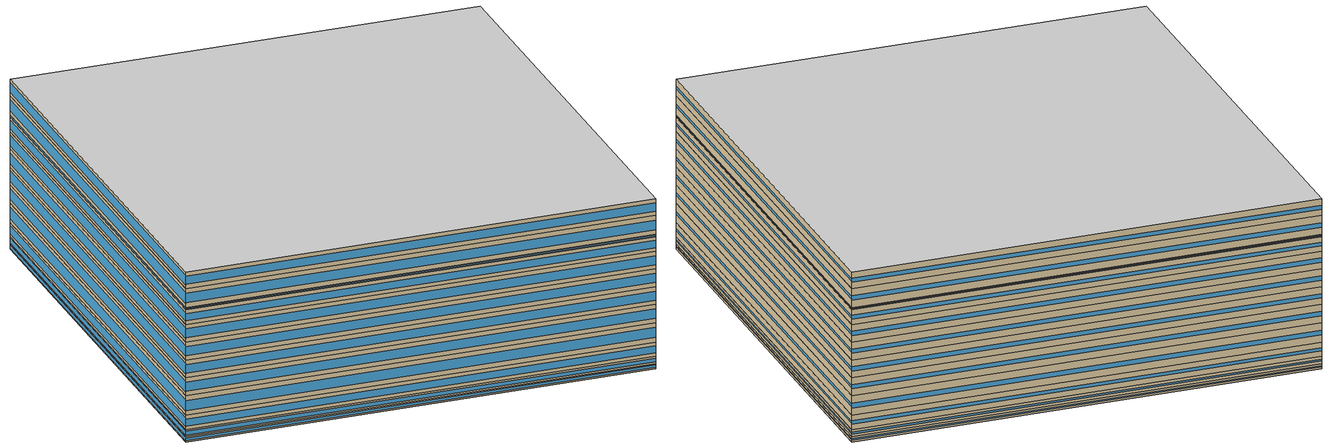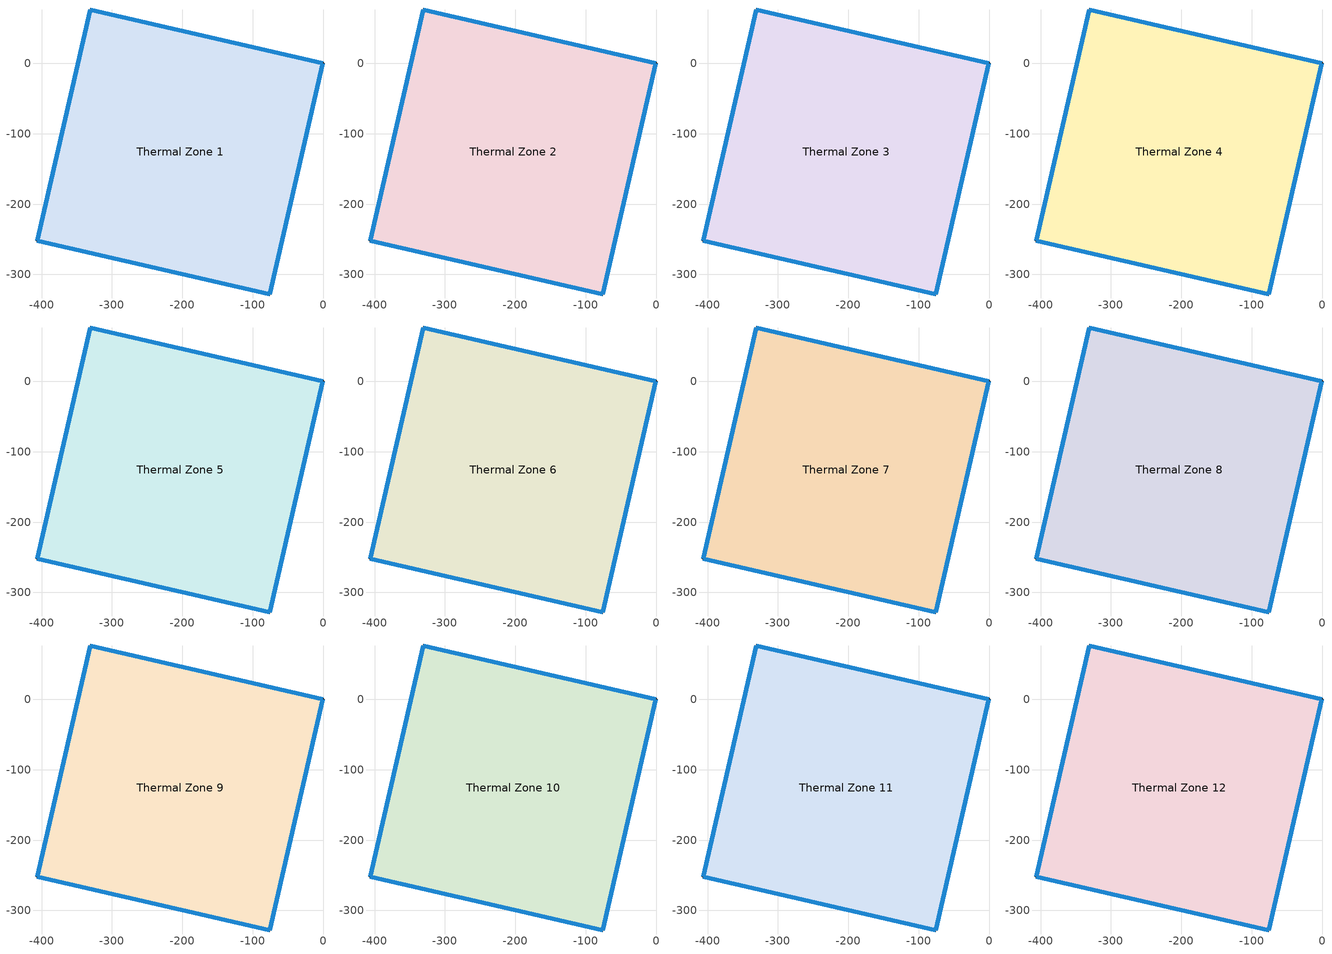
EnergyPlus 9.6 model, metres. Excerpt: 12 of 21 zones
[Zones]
Thermal Zone 1
 floor ground (ExtSlabCarpet): 0,0 -75.76,-328.14 -406.6,-251.76 -330.85,76.38 z0
 wall outside (Ext Wall): -406.6,-251.76 -75.76,-328.14 0,0 -330.85,76.38 -406.6,-251.76 z0:3.76
 window (Ext Window): -406.59,-251.76 -75.77,-328.14 z0.94:2.82; -0.01,0 -330.84,76.38 z1.43:2.33; -75.75,-328.13 0,-0.01 z1.64:2.12; -330.85,76.37 -406.6,-251.75 z0.79:2.97
Thermal Zone 2
 floor to Thermal Zone 1 (Interior Floor): 0,0 -75.76,-328.14 -406.6,-251.76 -330.85,76.38 z3.76
 wall outside (Ext Wall): -406.6,-251.76 -75.76,-328.14 0,0 -330.85,76.38 -406.6,-251.76 z3.76:9.16
 window (Ext Window): -406.59,-251.76 -75.77,-328.14 z5.11:7.81; -0.01,0 -330.84,76.38 z5.81:7.11; -75.75,-328.13 0,-0.01 z6.11:6.81; -330.85,76.37 -406.6,-251.75 z4.89:8.03
Thermal Zone 3
 floor to Thermal Zone 2 (Interior Floor): 0,0 -75.76,-328.14 -406.6,-251.76 -330.85,76.38 z9.16
 wall outside (Ext Wall): -406.6,-251.76 -75.76,-328.14 0,0 -330.85,76.38 -406.6,-251.76 z9.16:19.71
 window (Ext Window): -406.59,-251.76 -75.77,-328.14 z11.8:17.07; -0.01,0 -330.84,76.38 z13.17:15.7; -75.75,-328.13 0,-0.01 z13.75:15.12; -330.85,76.37 -406.6,-251.75 z11.38:17.49
Thermal Zone 4
 floor to Thermal Zone 3 (Interior Floor): 0,0 -75.76,-328.14 -406.6,-251.76 -330.85,76.38 z19.71
 wall outside (Ext Wall): -406.6,-251.76 -75.76,-328.14 0,0 -330.85,76.38 -406.6,-251.76 z19.71:34.23
 window (Ext Window): -406.59,-251.76 -75.77,-328.14 z23.34:30.6; -0.01,0 -330.84,76.38 z25.23:28.71; -75.75,-328.13 0,-0.01 z26.03:27.91; -330.85,76.37 -406.6,-251.75 z22.76:31.18
Thermal Zone 5
 floor to Thermal Zone 4 (Interior Floor): 0,0 -75.76,-328.14 -406.6,-251.76 -330.85,76.38 z34.23
 wall outside (Ext Wall): -406.6,-251.76 -75.76,-328.14 0,0 -330.85,76.38 -406.6,-251.76 z34.23:47.76
 window (Ext Window): -406.59,-251.76 -75.77,-328.14 z37.61:44.38; -0.01,0 -330.84,76.38 z39.37:42.62; -75.75,-328.13 0,-0.01 z40.12:41.87; -330.85,76.37 -406.6,-251.75 z37.07:44.92
Thermal Zone 6
 floor to Thermal Zone 5 (Interior Floor): 0,0 -75.76,-328.14 -406.6,-251.76 -330.85,76.38 z47.76
 wall outside (Ext Wall): -406.6,-251.76 -75.76,-328.14 0,0 -330.85,76.38 -406.6,-251.76 z47.76:60.77
 window (Ext Window): -406.59,-251.76 -75.77,-328.14 z51.01:57.52; -0.01,0 -330.84,76.38 z52.7:55.83; -75.75,-328.13 0,-0.01 z53.42:55.11; -330.85,76.37 -406.6,-251.75 z50.49:58.04
Thermal Zone 7
 floor to Thermal Zone 6 (Interior Floor): 0,0 -75.76,-328.14 -406.6,-251.76 -330.85,76.38 z60.77
 wall outside (Ext Wall): -406.6,-251.76 -75.76,-328.14 0,0 -330.85,76.38 -406.6,-251.76 z60.77:74.05
 window (Ext Window): -406.59,-251.76 -75.77,-328.14 z64.09:70.73; -0.01,0 -330.84,76.38 z65.82:69; -75.75,-328.13 0,-0.01 z66.55:68.27; -330.85,76.37 -406.6,-251.75 z63.56:71.26
Thermal Zone 8
 floor to Thermal Zone 7 (Interior Floor): 0,0 -75.76,-328.14 -406.6,-251.76 -330.85,76.38 z74.05
 wall outside (Ext Wall): -406.6,-251.76 -75.76,-328.14 0,0 -330.85,76.38 -406.6,-251.76 z74.05:87.21
 window (Ext Window): -406.59,-251.76 -75.77,-328.14 z77.34:83.92; -0.01,0 -330.84,76.38 z79.05:82.21; -75.75,-328.13 0,-0.01 z79.77:81.49; -330.85,76.37 -406.6,-251.75 z76.81:84.45
Thermal Zone 9
 floor to Thermal Zone 8 (Interior Floor): 0,0 -75.76,-328.14 -406.6,-251.76 -330.85,76.38 z87.21
 wall outside (Ext Wall): -406.6,-251.76 -75.76,-328.14 0,0 -330.85,76.38 -406.6,-251.76 z87.21:98.06
 window (Ext Window): -406.59,-251.76 -75.77,-328.14 z89.92:95.35; -0.01,0 -330.84,76.38 z91.33:93.94; -75.75,-328.13 0,-0.01 z91.93:93.34; -330.85,76.37 -406.6,-251.75 z89.49:95.78
Thermal Zone 10
 floor to Thermal Zone 9 (Interior Floor): 0,0 -75.76,-328.14 -406.6,-251.76 -330.85,76.38 z98.06
 wall outside (Ext Wall): -406.6,-251.76 -75.76,-328.14 0,0 -330.85,76.38 -406.6,-251.76 z98.06:99.76
 window (Ext Window): -406.59,-251.76 -75.77,-328.14 z98.48:99.33; -0.01,0 -330.84,76.38 z98.71:99.11; -75.75,-328.13 0,-0.01 z98.8:99.02; -330.85,76.37 -406.6,-251.75 z98.42:99.4
Thermal Zone 11
 floor to Thermal Zone 10 (Interior Floor): 0,0 -75.76,-328.14 -406.6,-251.76 -330.85,76.38 z99.76
 wall outside (Ext Wall): -406.6,-251.76 -75.76,-328.14 0,0 -330.85,76.38 -406.6,-251.76 z99.76:113.94
 window (Ext Window): -406.59,-251.76 -75.77,-328.14 z103.3:110.39; -0.01,0 -330.84,76.38 z105.15:108.55; -75.75,-328.13 0,-0.01 z105.93:107.77; -330.85,76.37 -406.6,-251.75 z102.74:110.96
Thermal Zone 12
 floor to Thermal Zone 11 (Interior Floor): 0,0 -75.76,-328.14 -406.6,-251.76 -330.85,76.38 z113.94
 wall outside (Ext Wall): -406.6,-251.76 -75.76,-328.14 0,0 -330.85,76.38 -406.6,-251.76 z113.94:126.13
 window (Ext Window): -406.59,-251.76 -75.77,-328.14 z116.99:123.08; -0.01,0 -330.84,76.38 z118.57:121.5; -75.75,-328.13 0,-0.01 z119.24:120.83; -330.85,76.37 -406.6,-251.75 z116.5:123.57
 ceiling to Thermal Zone 13 (Interior Ceiling): -330.85,76.38 -406.6,-251.76 -75.76,-328.14 0,0 z126.13
[Building]
Building 1: North Axis {deg}=-0
[Site:Location]
Washington Dc Dulles IntL Ar: Latitude {deg}=38.98; Longitude {deg}=-77.47; Time Zone {hr}=-5; Elevation {m}=82
[SizingPeriod:DesignDay] Day of Month=21; Dry-Bulb Temperature Range Modifier Type=DefaultMultipliers; Barometric Pressure {Pa}=86790; Rain Indicator=No; Snow Indicator=No; Daylight Saving Time Indicator=No; Begin Environment Reset Mode=FullResetAtBeginEnvironment
Name | Month | Day Type | Maximum Dry-Bulb Temperature {C} | Daily Dry-Bulb Temperature Range {deltaC} | Humidity Condition Type | Wetbulb or DewPoint at Maximum Dry-Bulb {C} | Wind Speed {m/s} | Wind Direction {deg} | Solar Model Indicator | ASHRAE Clear Sky Optical Depth for Beam Irradiance (taub) | ASHRAE Clear Sky Optical Depth for Diffuse Irradiance (taud) | Enthalpy at Maximum Dry-Bulb {J/kg} | Sky Clearness
SALT-LAKE-CITY-IAP Ann Clg .4% Condns DB=>MWB | 7 | SummerDesignDay | 36.5 | 14.4 | Wetbulb | 17.1 | 5 | 340 | ASHRAETau | 0.339 | 2.366
SALT-LAKE-CITY-IAP Ann Clg .4% Condns DP=>MDB | 7 | SummerDesignDay | 22.5 | 14.4 | Dewpoint | 15.6 | 5 | 340 | ASHRAETau | 0.339 | 2.366
SALT-LAKE-CITY-IAP Ann Clg .4% Condns Enth=>MDB | 7 | SummerDesignDay | 30.8 | 14.4 | Enthalpy |  | 5 | 340 | ASHRAETau | 0.339 | 2.366 | 59300
SALT-LAKE-CITY-IAP Ann Clg .4% Condns WB=>MDB | 7 | SummerDesignDay | 31.2 | 14.4 | Wetbulb | 19 | 5 | 340 | ASHRAETau | 0.339 | 2.366
SALT-LAKE-CITY-IAP Ann Htg 99.6% Condns DB | 1 | WinterDesignDay | -12.4 | 0 | Wetbulb | -12.4 | 2.6 | 140 | ASHRAEClearSky |  |  |  | 0
SALT-LAKE-CITY-IAP Ann Htg Wind 99.6% Condns WS=>MCDB | 1 | WinterDesignDay | 6.8 | 0 | Wetbulb | 6.8 | 12.4 | 140 | ASHRAEClearSky |  |  |  | 0
SALT-LAKE-CITY-IAP Ann Hum_n 99.6% Condns DP=>MCDB | 1 | WinterDesignDay | -10.7 | 0 | Dewpoint | -16.2 | 2.6 | 140 | ASHRAEClearSky |  |  |  | 0
[Material] Thermal Absorptance=0.9
Name | Roughness | Thickness m | Conductivity W/m-K | Density kg/m3 | Specific Heat J/kg-K | Solar Absorptance | Visible Absorptance
wall concrete | MediumRough | 0.398 | 0.5 | 2243 | 837 | 0.65 | 0.65
Wall Insulation [37] | MediumRough | 0.0681 | 0.0432 | 91 | 837 | 0.5 | 0.5
F16 Acoustic tile | MediumSmooth | 0.0191 | 0.06 | 368 | 590 | 0.3 | 0.3
M11 100mm lightweight concrete | MediumRough | 0.1016 | 0.53 | 1280 | 840 | 0.5 | 0.5
MAT-CC05 4 HW CONCRETE | Rough | 0.1016 | 1.311 | 2240 | 836.8 | 0.85 | 0.85
[Material:AirGap]
F05 Ceiling air space resistance: Thermal Resistance m2-K/W=0.18
[Material:NoMass]
CP02 CARPET PAD: Roughness=Smooth; Thermal Resistance m2-K/W=0.1; Thermal Absorptance=0.9; Solar Absorptance=0.8; Visible Absorptance=0.8
[WindowMaterial:SimpleGlazingSystem]
Window Material Simple Glazing System: U-Factor W/m2-K=1.51; Solar Heat Gain Coefficient=0.25
[Construction]
Ext Wall: wall concrete, Wall Insulation [37]
Ext Window: Window Material Simple Glazing System
ExtSlabCarpet: MAT-CC05 4 HW CONCRETE, CP02 CARPET PAD
Interior Ceiling: M11 100mm lightweight concrete, F05 Ceiling air space resistance, F16 Acoustic tile
Interior Floor: F16 Acoustic tile, F05 Ceiling air space resistance, M11 100mm lightweight concrete
[Zone]
Thermal Zone 1: 193, 0, 0, 0, , 1, , , , , , Yes
Thermal Zone 2: 193, 0, 0, 3.76, , 1, , , , , , Yes
Thermal Zone 3: 193, 0, 0, 9.16, , 1, , , , , , Yes
Thermal Zone 4: 193, 0, 0, 19.71, , 1, , , , , , Yes
Thermal Zone 5: 193, 0, 0, 34.23, , 1, , , , , , Yes
Thermal Zone 6: 193, 0, 0, 47.76, , 1, , , , , , Yes
Thermal Zone 7: 193, 0, 0, 60.77, , 1, , , , , , Yes
Thermal Zone 8: 193, 0, 0, 74.05, , 1, , , , , , Yes
Thermal Zone 9: 193, 0, 0, 87.21, , 1, , , , , , Yes
Thermal Zone 10: 193, 0, 0, 98.06, , 1, , , , , , Yes
Thermal Zone 11: 193, 0, 0, 99.76, , 1, , , , , , Yes
Thermal Zone 12: 193, 0, 0, 113.94, , 1, , , , , , Yes
[ZoneTerminalUnitList]
VRF System Terminal List: VRF Zone Terminal 1, VRF Zone Terminal 2, VRF Zone Terminal 3, VRF Zone Terminal 4, VRF Zone Terminal 5, VRF Zone Terminal 6, VRF Zone Terminal 7, VRF Zone Terminal 8, VRF Zone Terminal 9, VRF Zone Terminal 10, VRF Zone Terminal 11, VRF Zone Terminal 12, VRF Zone Terminal 13, VRF Zone Terminal 14, VRF Zone Terminal 15, VRF Zone Terminal 16, VRF Zone Terminal 17, VRF Zone Terminal 18, VRF Zone Terminal 19, VRF Zone Terminal 20
[ZoneControl:Thermostat] Temperature Difference Between Cutout And Setpoint deltaC=0
Name | Zone or ZoneList | Control Type Schedule | Control 1
Thermal Zone 1 Thermostat | Thermal Zone 1 | Thermal Zone 1 Thermostat Schedule | Thermostat Setpoint Dual Setpoint 1
Thermal Zone 2 Thermostat | Thermal Zone 2 | Thermal Zone 2 Thermostat Schedule | Thermostat Setpoint Dual Setpoint 2
Thermal Zone 3 Thermostat | Thermal Zone 3 | Thermal Zone 3 Thermostat Schedule | Thermostat Setpoint Dual Setpoint 3
Thermal Zone 4 Thermostat | Thermal Zone 4 | Thermal Zone 4 Thermostat Schedule | Thermostat Setpoint Dual Setpoint 4
Thermal Zone 5 Thermostat | Thermal Zone 5 | Thermal Zone 5 Thermostat Schedule | Thermostat Setpoint Dual Setpoint 5
Thermal Zone 6 Thermostat | Thermal Zone 6 | Thermal Zone 6 Thermostat Schedule | Thermostat Setpoint Dual Setpoint 6
Thermal Zone 7 Thermostat | Thermal Zone 7 | Thermal Zone 7 Thermostat Schedule | Thermostat Setpoint Dual Setpoint 7
Thermal Zone 8 Thermostat | Thermal Zone 8 | Thermal Zone 8 Thermostat Schedule | Thermostat Setpoint Dual Setpoint 8
Thermal Zone 9 Thermostat | Thermal Zone 9 | Thermal Zone 9 Thermostat Schedule | Thermostat Setpoint Dual Setpoint 9
Thermal Zone 10 Thermostat | Thermal Zone 10 | Thermal Zone 10 Thermostat Schedule | Thermostat Setpoint Dual Setpoint 10
Thermal Zone 11 Thermostat | Thermal Zone 11 | Thermal Zone 11 Thermostat Schedule | Thermostat Setpoint Dual Setpoint 11
Thermal Zone 12 Thermostat | Thermal Zone 12 | Thermal Zone 12 Thermostat Schedule | Thermostat Setpoint Dual Setpoint 12
[ThermostatSetpoint:DualSetpoint]
Name | Heating Setpoint Temperature Schedule | Cooling Setpoint Temperature Schedule
Thermostat Setpoint Dual Setpoint 1 | HtgSetp 1 | ClgSetp 1
Thermostat Setpoint Dual Setpoint 2 | HtgSetp 2 | ClgSetp 2
Thermostat Setpoint Dual Setpoint 3 | HtgSetp 3 | ClgSetp 3
Thermostat Setpoint Dual Setpoint 4 | HtgSetp 4 | ClgSetp 4
Thermostat Setpoint Dual Setpoint 5 | HtgSetp 5 | ClgSetp 5
Thermostat Setpoint Dual Setpoint 6 | HtgSetp 6 | ClgSetp 6
Thermostat Setpoint Dual Setpoint 7 | HtgSetp 7 | ClgSetp 7
Thermostat Setpoint Dual Setpoint 8 | HtgSetp 8 | ClgSetp 8
Thermostat Setpoint Dual Setpoint 9 | HtgSetp 9 | ClgSetp 9
Thermostat Setpoint Dual Setpoint 10 | HtgSetp 10 | ClgSetp 10
Thermostat Setpoint Dual Setpoint 11 | HtgSetp 11 | ClgSetp 11
Thermostat Setpoint Dual Setpoint 12 | HtgSetp 12 | ClgSetp 12
[ZoneHVAC:TerminalUnit:VariableRefrigerantFlow] Terminal Unit Availability Schedule=Always On Discrete hvac_library; Cooling Supply Air Flow Rate m3/s=Autosize; No Cooling Supply Air Flow Rate m3/s=Autosize; Heating Supply Air Flow Rate m3/s=Autosize; No Heating Supply Air Flow Rate m3/s=Autosize; Cooling Outdoor Air Flow Rate m3/s=Autosize; Heating Outdoor Air Flow Rate m3/s=Autosize; No Load Outdoor Air Flow Rate m3/s=Autosize; Supply Air Fan Operating Mode Schedule=Always On Discrete hvac_library; Supply Air Fan Placement=DrawThrough; Zone Terminal Unit On Parasitic Electric Energy Use W=30; Zone Terminal Unit Off Parasitic Electric Energy Use W=20; Rated Heating Capacity Sizing Ratio W/W=1; Maximum Outdoor Dry-Bulb Temperature for Supplemental Heater Operation C=6.58437e-312
Name | Supply Air Fan Object | Outside Air Mixer Object | Cooling Coil Object | Heating Coil Object
VRF Zone Terminal 1 | VRF Zone Terminal Fan 1 | VRF Zone Terminal 1 OA Mixer | VRF Zone Terminal Cooling Coil 1 | VRF Zone Terminal Heating Coil 1
VRF Zone Terminal 2 | VRF Zone Terminal Fan 2 | VRF Zone Terminal 2 OA Mixer | VRF Zone Terminal Cooling Coil 2 | VRF Zone Terminal Heating Coil 2
VRF Zone Terminal 3 | VRF Zone Terminal Fan 3 | VRF Zone Terminal 3 OA Mixer | VRF Zone Terminal Cooling Coil 3 | VRF Zone Terminal Heating Coil 3
VRF Zone Terminal 4 | VRF Zone Terminal Fan 4 | VRF Zone Terminal 4 OA Mixer | VRF Zone Terminal Cooling Coil 4 | VRF Zone Terminal Heating Coil 4
VRF Zone Terminal 5 | VRF Zone Terminal Fan 5 | VRF Zone Terminal 5 OA Mixer | VRF Zone Terminal Cooling Coil 5 | VRF Zone Terminal Heating Coil 5
VRF Zone Terminal 6 | VRF Zone Terminal Fan 6 | VRF Zone Terminal 6 OA Mixer | VRF Zone Terminal Cooling Coil 6 | VRF Zone Terminal Heating Coil 6
VRF Zone Terminal 7 | VRF Zone Terminal Fan 7 | VRF Zone Terminal 7 OA Mixer | VRF Zone Terminal Cooling Coil 7 | VRF Zone Terminal Heating Coil 7
VRF Zone Terminal 8 | VRF Zone Terminal Fan 8 | VRF Zone Terminal 8 OA Mixer | VRF Zone Terminal Cooling Coil 8 | VRF Zone Terminal Heating Coil 8
VRF Zone Terminal 9 | VRF Zone Terminal Fan 9 | VRF Zone Terminal 9 OA Mixer | VRF Zone Terminal Cooling Coil 9 | VRF Zone Terminal Heating Coil 9
VRF Zone Terminal 10 | VRF Zone Terminal Fan 10 | VRF Zone Terminal 10 OA Mixer | VRF Zone Terminal Cooling Coil 10 | VRF Zone Terminal Heating Coil 10
VRF Zone Terminal 11 | VRF Zone Terminal Fan 11 | VRF Zone Terminal 11 OA Mixer | VRF Zone Terminal Cooling Coil 11 | VRF Zone Terminal Heating Coil 11
VRF Zone Terminal 12 | VRF Zone Terminal Fan 12 | VRF Zone Terminal 12 OA Mixer | VRF Zone Terminal Cooling Coil 12 | VRF Zone Terminal Heating Coil 12
VRF Zone Terminal 13 | VRF Zone Terminal Fan 13 | VRF Zone Terminal 13 OA Mixer | VRF Zone Terminal Cooling Coil 13 | VRF Zone Terminal Heating Coil 13
VRF Zone Terminal 14 | VRF Zone Terminal Fan 14 | VRF Zone Terminal 14 OA Mixer | VRF Zone Terminal Cooling Coil 14 | VRF Zone Terminal Heating Coil 14
VRF Zone Terminal 15 | VRF Zone Terminal Fan 15 | VRF Zone Terminal 15 OA Mixer | VRF Zone Terminal Cooling Coil 15 | VRF Zone Terminal Heating Coil 15
VRF Zone Terminal 16 | VRF Zone Terminal Fan 16 | VRF Zone Terminal 16 OA Mixer | VRF Zone Terminal Cooling Coil 16 | VRF Zone Terminal Heating Coil 16
VRF Zone Terminal 17 | VRF Zone Terminal Fan 17 | VRF Zone Terminal 17 OA Mixer | VRF Zone Terminal Cooling Coil 17 | VRF Zone Terminal Heating Coil 17
VRF Zone Terminal 18 | VRF Zone Terminal Fan 18 | VRF Zone Terminal 18 OA Mixer | VRF Zone Terminal Cooling Coil 18 | VRF Zone Terminal Heating Coil 18
VRF Zone Terminal 19 | VRF Zone Terminal Fan 19 | VRF Zone Terminal 19 OA Mixer | VRF Zone Terminal Cooling Coil 19 | VRF Zone Terminal Heating Coil 19
VRF Zone Terminal 20 | VRF Zone Terminal Fan 20 | VRF Zone Terminal 20 OA Mixer | VRF Zone Terminal Cooling Coil 20 | VRF Zone Terminal Heating Coil 20
[Coil:Cooling:DX:VariableRefrigerantFlow] Availability Schedule=Always On Discrete hvac_library; Gross Rated Total Cooling Capacity W=Autosize; Gross Rated Sensible Heat Ratio=Autosize; Rated Air Flow Rate m3/s=Autosize; Cooling Capacity Ratio Modifier Function of Temperature Curve=VRFTUCoolCapFT; Cooling Capacity Modifier Curve Function of Flow Fraction=VRFACCoolCapFFF
VRF Zone Terminal Cooling Coil 1; VRF Zone Terminal Cooling Coil 2; VRF Zone Terminal Cooling Coil 3; VRF Zone Terminal Cooling Coil 4; VRF Zone Terminal Cooling Coil 5; VRF Zone Terminal Cooling Coil 6; VRF Zone Terminal Cooling Coil 7; VRF Zone Terminal Cooling Coil 8; VRF Zone Terminal Cooling Coil 9; VRF Zone Terminal Cooling Coil 10; VRF Zone Terminal Cooling Coil 11; VRF Zone Terminal Cooling Coil 12; VRF Zone Terminal Cooling Coil 13; VRF Zone Terminal Cooling Coil 14; VRF Zone Terminal Cooling Coil 15; VRF Zone Terminal Cooling Coil 16; VRF Zone Terminal Cooling Coil 17; VRF Zone Terminal Cooling Coil 18; VRF Zone Terminal Cooling Coil 19; VRF Zone Terminal Cooling Coil 20
[Coil:Heating:DX:VariableRefrigerantFlow] Availability Schedule=Always On Discrete hvac_library; Gross Rated Heating Capacity W=Autosize; Rated Air Flow Rate m3/s=Autosize; Heating Capacity Ratio Modifier Function of Temperature Curve=Coil Heating DX Variable Refrigerant Flow 1 VRFTUHeatCAPFT; Heating Capacity Modifier Function of Flow Fraction Curve=Coil Heating DX Variable Refrigerant Flow 1 VRFACCoolCapFFF
VRF Zone Terminal Heating Coil 1; VRF Zone Terminal Heating Coil 2; VRF Zone Terminal Heating Coil 3; VRF Zone Terminal Heating Coil 4; VRF Zone Terminal Heating Coil 5; VRF Zone Terminal Heating Coil 6; VRF Zone Terminal Heating Coil 7; VRF Zone Terminal Heating Coil 8; VRF Zone Terminal Heating Coil 9; VRF Zone Terminal Heating Coil 10; VRF Zone Terminal Heating Coil 11; VRF Zone Terminal Heating Coil 12; VRF Zone Terminal Heating Coil 13; VRF Zone Terminal Heating Coil 14; VRF Zone Terminal Heating Coil 15; VRF Zone Terminal Heating Coil 16; VRF Zone Terminal Heating Coil 17; VRF Zone Terminal Heating Coil 18; VRF Zone Terminal Heating Coil 19; VRF Zone Terminal Heating Coil 20
[Fan:OnOff] Availability Schedule=Always On Discrete hvac_library; Fan Total Efficiency=0.78; Pressure Rise Pa=1886; Maximum Flow Rate m3/s=Autosize; Motor Efficiency=0.8; Motor In Airstream Fraction=1; Fan Power Ratio Function of Speed Ratio Curve=Fan On Off Power Curve 19; Fan Efficiency Ratio Function of Speed Ratio Curve=Fan On Off Efficiency Curve 6
VRF Zone Terminal Fan 1; VRF Zone Terminal Fan 2; VRF Zone Terminal Fan 3; VRF Zone Terminal Fan 4; VRF Zone Terminal Fan 5; VRF Zone Terminal Fan 6; VRF Zone Terminal Fan 7; VRF Zone Terminal Fan 8; VRF Zone Terminal Fan 9; VRF Zone Terminal Fan 10; VRF Zone Terminal Fan 11; VRF Zone Terminal Fan 12; VRF Zone Terminal Fan 13; VRF Zone Terminal Fan 14; VRF Zone Terminal Fan 15; VRF Zone Terminal Fan 16; VRF Zone Terminal Fan 17; VRF Zone Terminal Fan 18; VRF Zone Terminal Fan 19; VRF Zone Terminal Fan 20
[Zone equipment]
Thermal Zone 1: VRF Zone Terminal 1
Thermal Zone 2: VRF Zone Terminal 2
Thermal Zone 3: VRF Zone Terminal 3
Thermal Zone 4: VRF Zone Terminal 4
Thermal Zone 5: VRF Zone Terminal 5
Thermal Zone 6: VRF Zone Terminal 6
Thermal Zone 7: VRF Zone Terminal 7
Thermal Zone 8: VRF Zone Terminal 8
Thermal Zone 9: VRF Zone Terminal 9
Thermal Zone 10: VRF Zone Terminal 10
Thermal Zone 11: VRF Zone Terminal 11
Thermal Zone 12: VRF Zone Terminal 12
[Sizing:Zone] Zone Cooling Design Supply Air Temperature Input Method=SupplyAirTemperature; Zone Cooling Design Supply Air Temperature C=13.8; Zone Cooling Design Supply Air Temperature Difference deltaC=11.11; Zone Heating Design Supply Air Temperature Input Method=SupplyAirTemperature; Zone Heating Design Supply Air Temperature C=47.1; Zone Heating Design Supply Air Temperature Difference deltaC=11.11; Zone Cooling Design Supply Air Humidity Ratio kgWater/kgDryAir=0.0085; Zone Heating Design Supply Air Humidity Ratio kgWater/kgDryAir=0.008; Cooling Design Air Flow Method=DesignDay; Cooling Design Air Flow Rate m3/s=0; Cooling Minimum Air Flow per Zone Floor Area m3/s-m2=0.000762; Cooling Minimum Air Flow m3/s=0; Cooling Minimum Air Flow Fraction=0; Heating Design Air Flow Method=DesignDay; Heating Design Air Flow Rate m3/s=0; Heating Maximum Air Flow per Zone Floor Area m3/s-m2=0.002032; Heating Maximum Air Flow m3/s=0.141576; Heating Maximum Air Flow Fraction=0.3; Account for Dedicated Outdoor Air System=No
Name | Design Specification Outdoor Air Object
Thermal Zone 1 | Ventilation 1
Thermal Zone 2 | Ventilation 2
Thermal Zone 3 | Ventilation 3
Thermal Zone 4 | Ventilation 4
Thermal Zone 5 | Ventilation 5
Thermal Zone 6 | Ventilation 6
Thermal Zone 7 | Ventilation 7
Thermal Zone 8 | Ventilation 8
Thermal Zone 9 | Ventilation 9
Thermal Zone 10 | Ventilation 10
Thermal Zone 11 | Ventilation 11
Thermal Zone 12 | Ventilation 12
[DesignSpecification:OutdoorAir] Outdoor Air Method=Sum; Outdoor Air Flow per Person m3/s-person=0; Outdoor Air Flow per Zone Floor Area m3/s-m2=0; Outdoor Air Flow per Zone m3/s=0; Outdoor Air Flow Air Changes per Hour 1/hr=2.56
Ventilation 1; Ventilation 2; Ventilation 3; Ventilation 4; Ventilation 5; Ventilation 6; Ventilation 7; Ventilation 8; Ventilation 9; Ventilation 10; Ventilation 11; Ventilation 12
[AirConditioner:VariableRefrigerantFlow]
Heat Pump=VRF System; Availability Schedule=Always On Discrete hvac_library; Gross Rated Total Cooling Capacity W=26976; Gross Rated Cooling COP W/W=4.23; Minimum Condenser Inlet Node Temperature in Cooling Mode C=-5; Maximum Condenser Inlet Node Temperature in Cooling Mode C=43; Cooling Capacity Ratio Modifier Function of Low Temperature Curve=VRF System VRFCoolCapFT 1; Cooling Capacity Ratio Boundary Curve=VRF System VRFCoolCapFTBoundary 1; Cooling Capacity Ratio Modifier Function of High Temperature Curve=VRF System VRFCoolCapFTHi 1; Cooling Energy Input Ratio Modifier Function of Low Temperature Curve=VRF System VRFCoolEIRFT 1; Cooling Energy Input Ratio Boundary Curve=VRF System VRFCoolEIRFTBoundary 1; Cooling Energy Input Ratio Modifier Function of High Temperature Curve=VRF System VRFCoolEIRFTHi 1; Cooling Energy Input Ratio Modifier Function of Low Part-Load Ratio Curve=VRF System CoolingEIRLowPLR 1; Cooling Energy Input Ratio Modifier Function of High Part-Load Ratio Curve=VRF System CoolingEIRHiPLR 1; Cooling Combination Ratio Correction Factor Curve=VRF System CoolingCombRatio 1; Cooling Part-Load Fraction Correlation Curve=VRF System VRFCPLFFPLR 1; Gross Rated Heating Capacity W=28118; Rated Heating Capacity Sizing Ratio W/W=1; Gross Rated Heating COP W/W=4.95; Minimum Condenser Inlet Node Temperature in Heating Mode C=-20; Maximum Condenser Inlet Node Temperature in Heating Mode C=30; Heating Capacity Ratio Modifier Function of Low Temperature Curve=VRF System VRFHeatCapFT 1; Heating Capacity Ratio Boundary Curve=VRF System VRFHeatCapFTBoundary 1; Heating Capacity Ratio Modifier Function of High Temperature Curve=VRF System VRFHeatCapFTHi 1; Heating Energy Input Ratio Modifier Function of Low Temperature Curve=VRF System VRFHeatEIRFT 1; Heating Energy Input Ratio Boundary Curve=VRF System VRFHeatEIRFTBoundary 1; Heating Energy Input Ratio Modifier Function of High Temperature Curve=VRF System VRFHeatEIRFTHi 1; Heating Performance Curve Outdoor Temperature Type=WetBulbTemperature; Heating Energy Input Ratio Modifier Function of Low Part-Load Ratio Curve=VRF System HeatingEIRLowPLR 1; Heating Energy Input Ratio Modifier Function of High Part-Load Ratio Curve=VRF System HeatingEIRHiPLR 1; Heating Combination Ratio Correction Factor Curve=VRF System HeatingCombRatio 1; Heating Part-Load Fraction Correlation Curve=VRF System VRFCPLFFPLR 2; Minimum Heat Pump Part-Load Ratio dimensionless=0.5; Master Thermostat Priority Control Type=LoadPriority; Zone Terminal Unit List=VRF System Terminal List; Heat Pump Waste Heat Recovery=No; Equivalent Piping Length used for Piping Correction Factor in Cooling Mode m=30; Vertical Height used for Piping Correction Factor m=10; Piping Correction Factor for Length in Cooling Mode Curve=VRF System CoolingLengthCorrectionFactor 1; Piping Correction Factor for Height in Cooling Mode Coefficient 1/m=-0.000386; Equivalent Piping Length used for Piping Correction Factor in Heating Mode m=30; Piping Correction Factor for Length in Heating Mode Curve=VRF System HeatingLengthCorrectionFactor 1; Piping Correction Factor for Height in Heating Mode Coefficient 1/m=0; Crankcase Heater Power per Compressor W=15; Number of Compressors dimensionless=3; Ratio of Compressor Size to Total Compressor Capacity W/W=0.33; Maximum Outdoor Dry-Bulb Temperature for Crankcase Heater C=7; Defrost Strategy=Resistive; Defrost Control=Timed; Defrost Time Period Fraction dimensionless=0.058333; Resistive Defrost Heater Capacity W=1e-07; Maximum Outdoor Dry-bulb Temperature for Defrost Operation C=7; Condenser Type=AirCooled; Water Condenser Volume Flow Rate m3/s=Autosize; Evaporative Condenser Effectiveness dimensionless=0.9; Evaporative Condenser Air Flow Rate m3/s=Autosize; Evaporative Condenser Pump Rated Power Consumption W=Autosize; Basin Heater Capacity W/K=0; Basin Heater Setpoint Temperature C=2; Fuel Type=Electricity; Minimum Condenser Inlet Node Temperature in Heat Recovery Mode C=0; Maximum Condenser Inlet Node Temperature in Heat Recovery Mode C=30; Heat Recovery Cooling Capacity Modifier Curve=VRF System Heat Recovery Cooling Cap Modifier 1; Initial Heat Recovery Cooling Capacity Fraction W/W=1; Heat Recovery Cooling Capacity Time Constant hr=0.083; Heat Recovery Cooling Energy Modifier Curve=VRF System Heat Recovery Cooling Energy Modifier 1; Initial Heat Recovery Cooling Energy Fraction W/W=1; Heat Recovery Cooling Energy Time Constant hr=0; Heat Recovery Heating Capacity Modifier Curve=VRF System Heat Recovery Heating Cap Modifier 1; Initial Heat Recovery Heating Capacity Fraction W/W=0.5; Heat Recovery Heating Capacity Time Constant hr=0.083; Heat Recovery Heating Energy Modifier Curve=VRF System Heat Recovery Heating Energy Modifier 1; Initial Heat Recovery Heating Energy Fraction W/W=0.5; Heat Recovery Heating Energy Time Constant hr=0
[Schedule:Day:Interval]
HtgSetp Summer Design Day 1; HtgSetp Summer Design Day 2; HtgSetp Summer Design Day 3; HtgSetp Summer Design Day 4; HtgSetp Summer Design Day 5; HtgSetp Summer Design Day 6; HtgSetp Summer Design Day 7; HtgSetp Summer Design Day 8; HtgSetp Summer Design Day 9; HtgSetp Summer Design Day 10; HtgSetp Summer Design Day 11; HtgSetp Summer Design Day 12: No, 24:00, 15.6
HtgSetp Winter Design Day 1; HtgSetp Winter Design Day 2; HtgSetp Winter Design Day 3; HtgSetp Winter Design Day 4; HtgSetp Winter Design Day 5; HtgSetp Winter Design Day 6; HtgSetp Winter Design Day 7; HtgSetp Winter Design Day 8; HtgSetp Winter Design Day 9; HtgSetp Winter Design Day 10; HtgSetp Winter Design Day 11; HtgSetp Winter Design Day 12: No, 24:00, 21
ClgSetp Summer Design Day 1; ClgSetp Summer Design Day 2; ClgSetp Summer Design Day 3; ClgSetp Summer Design Day 4; ClgSetp Summer Design Day 5; ClgSetp Summer Design Day 6; ClgSetp Summer Design Day 7; ClgSetp Summer Design Day 8; ClgSetp Summer Design Day 9; ClgSetp Summer Design Day 10; ClgSetp Summer Design Day 11; ClgSetp Summer Design Day 12: No, 06:00, 26.7, 22:00, 24, 24:00, 26.7
ClgSetp Winter Design Day 1; ClgSetp Winter Design Day 2; ClgSetp Winter Design Day 3; ClgSetp Winter Design Day 4; ClgSetp Winter Design Day 5; ClgSetp Winter Design Day 6; ClgSetp Winter Design Day 7; ClgSetp Winter Design Day 8; ClgSetp Winter Design Day 9; ClgSetp Winter Design Day 10; ClgSetp Winter Design Day 11; ClgSetp Winter Design Day 12: No, 24:00, 26.7
ClgSetp Default Schedule 1; ClgSetp Default Schedule 2; ClgSetp Default Schedule 3; ClgSetp Default Schedule 4; ClgSetp Default Schedule 5; ClgSetp Default Schedule 6; ClgSetp Default Schedule 7; ClgSetp Default Schedule 8: Temperature 37, No, 01:00, 28.3, 02:00, 28.3, 03:00, 28.3, 04:00, 28.3, 05:00, 28.3, 06:00, 28.3, 07:00, 28.3, 08:00, 28.3, 09:00, 26.2, 10:00, 26.2, 11:00, 26.2, 12:00, 26.2, 13:00, 26.2, 14:00, 26.2, 15:00, 26.2, 16:00, 26.2, 17:00, 26.2, 18:00, 26.2, 19:00, 28.3, 20:00, 28.3, 21:00, 28.3, 22:00, 28.3, 23:00, 28.3, 24:00, 28.3
HtgSetp Default Schedule 1; HtgSetp Default Schedule 2; HtgSetp Default Schedule 3; HtgSetp Default Schedule 4; HtgSetp Default Schedule 5; HtgSetp Default Schedule 6; HtgSetp Default Schedule 7; HtgSetp Default Schedule 8: Temperature 36, No, 01:00, 22.1, 02:00, 22.1, 03:00, 22.1, 04:00, 22.1, 05:00, 22.1, 06:00, 22.1, 07:00, 22.1, 08:00, 22.1, 09:00, 20.3, 10:00, 20.3, 11:00, 20.3, 12:00, 20.3, 13:00, 20.3, 14:00, 20.3, 15:00, 20.3, 16:00, 20.3, 17:00, 20.3, 18:00, 20.3, 19:00, 22.1, 20:00, 22.1, 21:00, 22.1, 22:00, 22.1, 23:00, 22.1, 24:00, 22.1
ClgSetp Default Schedule 9; ClgSetp Default Schedule 10; ClgSetp Default Schedule 11; ClgSetp Default Schedule 12: Temperature 37, No, 01:00, 28.4, 02:00, 28.4, 03:00, 28.4, 04:00, 28.4, 05:00, 28.4, 06:00, 28.4, 07:00, 28.4, 08:00, 28.4, 09:00, 24.2, 10:00, 24.2, 11:00, 24.2, 12:00, 24.2, 13:00, 24.2, 14:00, 24.2, 15:00, 28.4, 16:00, 28.4, 17:00, 28.4, 18:00, 28.4, 19:00, 28.4, 20:00, 28.4, 21:00, 28.4, 22:00, 28.4, 23:00, 28.4, 24:00, 28.4
HtgSetp Default Schedule 9; HtgSetp Default Schedule 10; HtgSetp Default Schedule 11; HtgSetp Default Schedule 12: Temperature 36, No, 01:00, 23.1, 02:00, 23.1, 03:00, 23.1, 04:00, 23.1, 05:00, 23.1, 06:00, 23.1, 07:00, 23.1, 08:00, 23.1, 09:00, 21.9, 10:00, 21.9, 11:00, 21.9, 12:00, 21.9, 13:00, 21.9, 14:00, 21.9, 15:00, 23.1, 16:00, 23.1, 17:00, 23.1, 18:00, 23.1, 19:00, 23.1, 20:00, 23.1, 21:00, 23.1, 22:00, 23.1, 23:00, 23.1, 24:00, 23.1
[Schedule:Week:Daily]
HtgSetp 1 Week Rule - Jan1-Dec31: HtgSetp Default Schedule 1, HtgSetp Default Schedule 1, HtgSetp Default Schedule 1, HtgSetp Default Schedule 1, HtgSetp Default Schedule 1, HtgSetp Default Schedule 1, HtgSetp Default Schedule 1, HtgSetp Default Schedule 1, HtgSetp Summer Design Day 1, HtgSetp Winter Design Day 1, HtgSetp Default Schedule 1, HtgSetp Default Schedule 1
ClgSetp 1 Week Rule - Jan1-Dec31: ClgSetp Default Schedule 1, ClgSetp Default Schedule 1, ClgSetp Default Schedule 1, ClgSetp Default Schedule 1, ClgSetp Default Schedule 1, ClgSetp Default Schedule 1, ClgSetp Default Schedule 1, ClgSetp Default Schedule 1, ClgSetp Summer Design Day 1, ClgSetp Winter Design Day 1, ClgSetp Default Schedule 1, ClgSetp Default Schedule 1
HtgSetp 2 Week Rule - Jan1-Dec31: HtgSetp Default Schedule 2, HtgSetp Default Schedule 2, HtgSetp Default Schedule 2, HtgSetp Default Schedule 2, HtgSetp Default Schedule 2, HtgSetp Default Schedule 2, HtgSetp Default Schedule 2, HtgSetp Default Schedule 2, HtgSetp Summer Design Day 2, HtgSetp Winter Design Day 2, HtgSetp Default Schedule 2, HtgSetp Default Schedule 2
ClgSetp 2 Week Rule - Jan1-Dec31: ClgSetp Default Schedule 2, ClgSetp Default Schedule 2, ClgSetp Default Schedule 2, ClgSetp Default Schedule 2, ClgSetp Default Schedule 2, ClgSetp Default Schedule 2, ClgSetp Default Schedule 2, ClgSetp Default Schedule 2, ClgSetp Summer Design Day 2, ClgSetp Winter Design Day 2, ClgSetp Default Schedule 2, ClgSetp Default Schedule 2
HtgSetp 3 Week Rule - Jan1-Dec31: HtgSetp Default Schedule 3, HtgSetp Default Schedule 3, HtgSetp Default Schedule 3, HtgSetp Default Schedule 3, HtgSetp Default Schedule 3, HtgSetp Default Schedule 3, HtgSetp Default Schedule 3, HtgSetp Default Schedule 3, HtgSetp Summer Design Day 3, HtgSetp Winter Design Day 3, HtgSetp Default Schedule 3, HtgSetp Default Schedule 3
ClgSetp 3 Week Rule - Jan1-Dec31: ClgSetp Default Schedule 3, ClgSetp Default Schedule 3, ClgSetp Default Schedule 3, ClgSetp Default Schedule 3, ClgSetp Default Schedule 3, ClgSetp Default Schedule 3, ClgSetp Default Schedule 3, ClgSetp Default Schedule 3, ClgSetp Summer Design Day 3, ClgSetp Winter Design Day 3, ClgSetp Default Schedule 3, ClgSetp Default Schedule 3
HtgSetp 4 Week Rule - Jan1-Dec31: HtgSetp Default Schedule 4, HtgSetp Default Schedule 4, HtgSetp Default Schedule 4, HtgSetp Default Schedule 4, HtgSetp Default Schedule 4, HtgSetp Default Schedule 4, HtgSetp Default Schedule 4, HtgSetp Default Schedule 4, HtgSetp Summer Design Day 4, HtgSetp Winter Design Day 4, HtgSetp Default Schedule 4, HtgSetp Default Schedule 4
ClgSetp 4 Week Rule - Jan1-Dec31: ClgSetp Default Schedule 4, ClgSetp Default Schedule 4, ClgSetp Default Schedule 4, ClgSetp Default Schedule 4, ClgSetp Default Schedule 4, ClgSetp Default Schedule 4, ClgSetp Default Schedule 4, ClgSetp Default Schedule 4, ClgSetp Summer Design Day 4, ClgSetp Winter Design Day 4, ClgSetp Default Schedule 4, ClgSetp Default Schedule 4
HtgSetp 5 Week Rule - Jan1-Dec31: HtgSetp Default Schedule 5, HtgSetp Default Schedule 5, HtgSetp Default Schedule 5, HtgSetp Default Schedule 5, HtgSetp Default Schedule 5, HtgSetp Default Schedule 5, HtgSetp Default Schedule 5, HtgSetp Default Schedule 5, HtgSetp Summer Design Day 5, HtgSetp Winter Design Day 5, HtgSetp Default Schedule 5, HtgSetp Default Schedule 5
ClgSetp 5 Week Rule - Jan1-Dec31: ClgSetp Default Schedule 5, ClgSetp Default Schedule 5, ClgSetp Default Schedule 5, ClgSetp Default Schedule 5, ClgSetp Default Schedule 5, ClgSetp Default Schedule 5, ClgSetp Default Schedule 5, ClgSetp Default Schedule 5, ClgSetp Summer Design Day 5, ClgSetp Winter Design Day 5, ClgSetp Default Schedule 5, ClgSetp Default Schedule 5
HtgSetp 6 Week Rule - Jan1-Dec31: HtgSetp Default Schedule 6, HtgSetp Default Schedule 6, HtgSetp Default Schedule 6, HtgSetp Default Schedule 6, HtgSetp Default Schedule 6, HtgSetp Default Schedule 6, HtgSetp Default Schedule 6, HtgSetp Default Schedule 6, HtgSetp Summer Design Day 6, HtgSetp Winter Design Day 6, HtgSetp Default Schedule 6, HtgSetp Default Schedule 6
ClgSetp 6 Week Rule - Jan1-Dec31: ClgSetp Default Schedule 6, ClgSetp Default Schedule 6, ClgSetp Default Schedule 6, ClgSetp Default Schedule 6, ClgSetp Default Schedule 6, ClgSetp Default Schedule 6, ClgSetp Default Schedule 6, ClgSetp Default Schedule 6, ClgSetp Summer Design Day 6, ClgSetp Winter Design Day 6, ClgSetp Default Schedule 6, ClgSetp Default Schedule 6
HtgSetp 7 Week Rule - Jan1-Dec31: HtgSetp Default Schedule 7, HtgSetp Default Schedule 7, HtgSetp Default Schedule 7, HtgSetp Default Schedule 7, HtgSetp Default Schedule 7, HtgSetp Default Schedule 7, HtgSetp Default Schedule 7, HtgSetp Default Schedule 7, HtgSetp Summer Design Day 7, HtgSetp Winter Design Day 7, HtgSetp Default Schedule 7, HtgSetp Default Schedule 7
ClgSetp 7 Week Rule - Jan1-Dec31: ClgSetp Default Schedule 7, ClgSetp Default Schedule 7, ClgSetp Default Schedule 7, ClgSetp Default Schedule 7, ClgSetp Default Schedule 7, ClgSetp Default Schedule 7, ClgSetp Default Schedule 7, ClgSetp Default Schedule 7, ClgSetp Summer Design Day 7, ClgSetp Winter Design Day 7, ClgSetp Default Schedule 7, ClgSetp Default Schedule 7
HtgSetp 8 Week Rule - Jan1-Dec31: HtgSetp Default Schedule 8, HtgSetp Default Schedule 8, HtgSetp Default Schedule 8, HtgSetp Default Schedule 8, HtgSetp Default Schedule 8, HtgSetp Default Schedule 8, HtgSetp Default Schedule 8, HtgSetp Default Schedule 8, HtgSetp Summer Design Day 8, HtgSetp Winter Design Day 8, HtgSetp Default Schedule 8, HtgSetp Default Schedule 8
ClgSetp 8 Week Rule - Jan1-Dec31: ClgSetp Default Schedule 8, ClgSetp Default Schedule 8, ClgSetp Default Schedule 8, ClgSetp Default Schedule 8, ClgSetp Default Schedule 8, ClgSetp Default Schedule 8, ClgSetp Default Schedule 8, ClgSetp Default Schedule 8, ClgSetp Summer Design Day 8, ClgSetp Winter Design Day 8, ClgSetp Default Schedule 8, ClgSetp Default Schedule 8
HtgSetp 9 Week Rule - Jan1-Dec31: HtgSetp Default Schedule 9, HtgSetp Default Schedule 9, HtgSetp Default Schedule 9, HtgSetp Default Schedule 9, HtgSetp Default Schedule 9, HtgSetp Default Schedule 9, HtgSetp Default Schedule 9, HtgSetp Default Schedule 9, HtgSetp Summer Design Day 9, HtgSetp Winter Design Day 9, HtgSetp Default Schedule 9, HtgSetp Default Schedule 9
ClgSetp 9 Week Rule - Jan1-Dec31: ClgSetp Default Schedule 9, ClgSetp Default Schedule 9, ClgSetp Default Schedule 9, ClgSetp Default Schedule 9, ClgSetp Default Schedule 9, ClgSetp Default Schedule 9, ClgSetp Default Schedule 9, ClgSetp Default Schedule 9, ClgSetp Summer Design Day 9, ClgSetp Winter Design Day 9, ClgSetp Default Schedule 9, ClgSetp Default Schedule 9
HtgSetp 10 Week Rule - Jan1-Dec31: HtgSetp Default Schedule 10, HtgSetp Default Schedule 10, HtgSetp Default Schedule 10, HtgSetp Default Schedule 10, HtgSetp Default Schedule 10, HtgSetp Default Schedule 10, HtgSetp Default Schedule 10, HtgSetp Default Schedule 10, HtgSetp Summer Design Day 10, HtgSetp Winter Design Day 10, HtgSetp Default Schedule 10, HtgSetp Default Schedule 10
ClgSetp 10 Week Rule - Jan1-Dec31: ClgSetp Default Schedule 10, ClgSetp Default Schedule 10, ClgSetp Default Schedule 10, ClgSetp Default Schedule 10, ClgSetp Default Schedule 10, ClgSetp Default Schedule 10, ClgSetp Default Schedule 10, ClgSetp Default Schedule 10, ClgSetp Summer Design Day 10, ClgSetp Winter Design Day 10, ClgSetp Default Schedule 10, ClgSetp Default Schedule 10
HtgSetp 11 Week Rule - Jan1-Dec31: HtgSetp Default Schedule 11, HtgSetp Default Schedule 11, HtgSetp Default Schedule 11, HtgSetp Default Schedule 11, HtgSetp Default Schedule 11, HtgSetp Default Schedule 11, HtgSetp Default Schedule 11, HtgSetp Default Schedule 11, HtgSetp Summer Design Day 11, HtgSetp Winter Design Day 11, HtgSetp Default Schedule 11, HtgSetp Default Schedule 11
ClgSetp 11 Week Rule - Jan1-Dec31: ClgSetp Default Schedule 11, ClgSetp Default Schedule 11, ClgSetp Default Schedule 11, ClgSetp Default Schedule 11, ClgSetp Default Schedule 11, ClgSetp Default Schedule 11, ClgSetp Default Schedule 11, ClgSetp Default Schedule 11, ClgSetp Summer Design Day 11, ClgSetp Winter Design Day 11, ClgSetp Default Schedule 11, ClgSetp Default Schedule 11
HtgSetp 12 Week Rule - Jan1-Dec31: HtgSetp Default Schedule 12, HtgSetp Default Schedule 12, HtgSetp Default Schedule 12, HtgSetp Default Schedule 12, HtgSetp Default Schedule 12, HtgSetp Default Schedule 12, HtgSetp Default Schedule 12, HtgSetp Default Schedule 12, HtgSetp Summer Design Day 12, HtgSetp Winter Design Day 12, HtgSetp Default Schedule 12, HtgSetp Default Schedule 12
ClgSetp 12 Week Rule - Jan1-Dec31: ClgSetp Default Schedule 12, ClgSetp Default Schedule 12, ClgSetp Default Schedule 12, ClgSetp Default Schedule 12, ClgSetp Default Schedule 12, ClgSetp Default Schedule 12, ClgSetp Default Schedule 12, ClgSetp Default Schedule 12, ClgSetp Summer Design Day 12, ClgSetp Winter Design Day 12, ClgSetp Default Schedule 12, ClgSetp Default Schedule 12
[Schedule:Year]
HtgSetp 1: HtgSetp 1 Week Rule - Jan1-Dec31, 1, 1, 12, 31
ClgSetp 1: ClgSetp 1 Week Rule - Jan1-Dec31, 1, 1, 12, 31
HtgSetp 2: HtgSetp 2 Week Rule - Jan1-Dec31, 1, 1, 12, 31
ClgSetp 2: ClgSetp 2 Week Rule - Jan1-Dec31, 1, 1, 12, 31
HtgSetp 3: HtgSetp 3 Week Rule - Jan1-Dec31, 1, 1, 12, 31
ClgSetp 3: ClgSetp 3 Week Rule - Jan1-Dec31, 1, 1, 12, 31
HtgSetp 4: HtgSetp 4 Week Rule - Jan1-Dec31, 1, 1, 12, 31
ClgSetp 4: ClgSetp 4 Week Rule - Jan1-Dec31, 1, 1, 12, 31
HtgSetp 5: HtgSetp 5 Week Rule - Jan1-Dec31, 1, 1, 12, 31
ClgSetp 5: ClgSetp 5 Week Rule - Jan1-Dec31, 1, 1, 12, 31
HtgSetp 6: HtgSetp 6 Week Rule - Jan1-Dec31, 1, 1, 12, 31
ClgSetp 6: ClgSetp 6 Week Rule - Jan1-Dec31, 1, 1, 12, 31
HtgSetp 7: HtgSetp 7 Week Rule - Jan1-Dec31, 1, 1, 12, 31
ClgSetp 7: ClgSetp 7 Week Rule - Jan1-Dec31, 1, 1, 12, 31
HtgSetp 8: HtgSetp 8 Week Rule - Jan1-Dec31, 1, 1, 12, 31
ClgSetp 8: ClgSetp 8 Week Rule - Jan1-Dec31, 1, 1, 12, 31
HtgSetp 9: HtgSetp 9 Week Rule - Jan1-Dec31, 1, 1, 12, 31
ClgSetp 9: ClgSetp 9 Week Rule - Jan1-Dec31, 1, 1, 12, 31
HtgSetp 10: HtgSetp 10 Week Rule - Jan1-Dec31, 1, 1, 12, 31
ClgSetp 10: ClgSetp 10 Week Rule - Jan1-Dec31, 1, 1, 12, 31
HtgSetp 11: HtgSetp 11 Week Rule - Jan1-Dec31, 1, 1, 12, 31
ClgSetp 11: ClgSetp 11 Week Rule - Jan1-Dec31, 1, 1, 12, 31
HtgSetp 12: HtgSetp 12 Week Rule - Jan1-Dec31, 1, 1, 12, 31
ClgSetp 12: ClgSetp 12 Week Rule - Jan1-Dec31, 1, 1, 12, 31
[Schedule:Compact]
Thermal Zone 1 Thermostat Schedule; Thermal Zone 2 Thermostat Schedule; Thermal Zone 3 Thermostat Schedule; Thermal Zone 4 Thermostat Schedule; Thermal Zone 5 Thermostat Schedule; Thermal Zone 6 Thermostat Schedule; Thermal Zone 7 Thermostat Schedule; Thermal Zone 8 Thermostat Schedule; Thermal Zone 9 Thermostat Schedule; Thermal Zone 10 Thermostat Schedule; Thermal Zone 11 Thermostat Schedule; Thermal Zone 12 Thermostat Schedule: Through: 12/31, For: AllDays, Until: 24:00, 4
[Curve:Biquadratic] Output Unit Type=Dimensionless
Name | Coefficient1 Constant | Coefficient2 x | Coefficient3 x**2 | Coefficient4 y | Coefficient5 y**2 | Coefficient6 x*y | Minimum Value of x | Maximum Value of x | Minimum Value of y | Maximum Value of y | Input Unit Type for X | Input Unit Type for Y | Minimum Curve Output | Maximum Curve Output
VRF System VRFCoolCapFT 1 | 0.576883 | 0.017448 | 0.000583269 | -1.76324e-06 | -7.474e-09 | -1.30413e-07 | 15 | 24 | -5 | 23 | Temperature | Temperature
VRF System VRFCoolCapFTHi 1 | 0.686736 | 0.0207631 | 0.0005447 | -0.0016218 | -4.259e-07 | -0.0003392 | 15 | 24 | 16 | 43 | Temperature | Temperature
VRF System VRFCoolEIRFT 1 | 0.989011 | -0.0234797 | 0.000199711 | 0.00596834 | -1.0289e-07 | -0.00015686 | 15 | 24 | -5 | 23 | Temperature | Temperature
VRF System VRFCoolEIRFTHi 1 | -1.43951 | 0.161985 | -0.00349118 | 0.0269443 | 0.000134616 | -0.000671494 | 15 | 23.9 | 16.8 | 43.3 | Temperature | Temperature
VRF System VRFHeatCapFT 1 | 1.01209 | -0.00124676 | -0.000127185 | 0.0267564 | -4.986e-07 | -0.000263524 | 21.1 | 27.2 | -20 | 3.33 | Temperature | Temperature
VRF System VRFHeatCapFTHi 1 | 2.58599 | -0.0953227 | 0.000955329 | 0 | 0 | 0 | 21.1 | 27.2 | -9.44 | 15 | Temperature | Temperature
VRF System VRFHeatEIRFT 1 | 0.722429 | 0.00345666 | 0.000650703 | -0.00264354 | 0.00124648 | -0.000100916 | 21.1 | 27.2 | -20 | 3.33 | Temperature | Temperature
VRF System VRFHeatEIRFTHi 1 | 1.38857 | -0.0229771 | 0.000537274 | -0.0273937 | 0.000403043 | -5.9786e-05 | 21.1 | 27.2 | 0 | 1 | Temperature | Temperature
VRF System CoolingLengthCorrectionFactor 1 | 2.03882 | -0.00242606 | 3.5512e-06 | -1.68581 | 0.668703 | -4.5706e-05 | 7.62 | 182.88 | 0.8 | 1.5 | Temperature | Temperature
VRF System HeatingLengthCorrectionFactor 1 | 1 | 0 | 0 | 0 | 0 | 0 | 0 | 1 | 0 | 1 | Dimensionless | Dimensionless
VRF System Heat Recovery Cooling Cap Modifier 1; VRF System Heat Recovery Heating Cap Modifier 1 | 0.9 | 0 | 0 | 0 | 0 | 0 | 0 | 1 | 0 | 1 | Dimensionless | Dimensionless
VRF System Heat Recovery Cooling Energy Modifier 1; VRF System Heat Recovery Heating Energy Modifier 1 | 1.1 | 0 | 0 | 0 | 0 | 0 | 0 | 1 | 0 | 1 | Dimensionless | Dimensionless
VRFTUCoolCapFT | 0.0585884 | 0.0587397 | -0.000210275 | 0.010937 | -0.000121955 | -0.000524662 | 15 | 23.89 | 20 | 43.33 | Temperature | Temperature | 0.8083 | 1.2583
Coil Heating DX Variable Refrigerant Flow 1 VRFTUHeatCAPFT | 0.375444 | 0.0668191 | -0.00194171 | 0.0442618 | -0.000400958 | -0.00148198 | 21.11 | 27.22 | -15 | 18.33 | Temperature | Temperature | 0.6074 | 1
[Curve:Cubic]
Name | Coefficient1 Constant | Coefficient2 x | Coefficient3 x**2 | Coefficient4 x**3 | Minimum Value of x | Maximum Value of x | Input Unit Type for X | Output Unit Type
VRF System VRFCoolCapFTBoundary 1 | 25.73 | -0.0315004 | -0.014166 | 0 | 11 | 30 | Temperature | Temperature
VRF System VRFCoolEIRFTBoundary 1 | 25.7347 | -0.0315004 | -0.014166 | 0 | 15 | 24 | Temperature | Temperature
VRF System CoolingEIRLowPLR 1 | 0.454123 | -0.172969 | 1.08287 | -0.361848 | 0.5 | 1 | Temperature | Temperature
VRF System CoolingEIRHiPLR 1; VRF System HeatingEIRHiPLR 1 | 1 | 0 | 0 | 0 | 1 | 1.5 | Dimensionless | Dimensionless
VRF System CoolingCombRatio 1 | 0.576593 | 0.634941 | -0.307609 | 0.0960753 | 1 | 1.5 | Dimensionless | Dimensionless
VRF System VRFCPLFFPLR 1; VRF System VRFCPLFFPLR 2 | 0.85 | 0.15 | 0 | 0 | 1 | 1 | Dimensionless | Dimensionless
VRF System VRFHeatCapFTBoundary 1; VRF System VRFHeatEIRFTBoundary 1 | 58.577 | -3.0255 | 0.0193 | 0 | 15 | 23.9 | Temperature | Temperature
VRF System HeatingEIRLowPLR 1 | 0.392474 | 0.0760164 | 0.698324 | -0.168841 | 0.5 | 1 | Dimensionless | Dimensionless
VRF System HeatingCombRatio 1 | 0.76672 | 0.26173 | -0.015911 | -0.0125388 | 1 | 1.5 | Dimensionless | Dimensionless
Fan On Off Efficiency Curve 6 | 1 | 0 | 0 | 0 | 0 | 1
[Curve:Quadratic] Coefficient1 Constant=0.8; Coefficient2 x=0.2; Coefficient3 x**2=0; Minimum Value of x=0.5; Maximum Value of x=1.5
VRFACCoolCapFFF; Coil Heating DX Variable Refrigerant Flow 1 VRFACCoolCapFFF
[Curve:Exponent]
Fan On Off Power Curve 19: Coefficient1 Constant=1; Coefficient2 Constant=0; Coefficient3 Constant=0; Minimum Value of x=0; Maximum Value of x=1
[Schedule:Constant]
Always On Discrete hvac_library: 1
